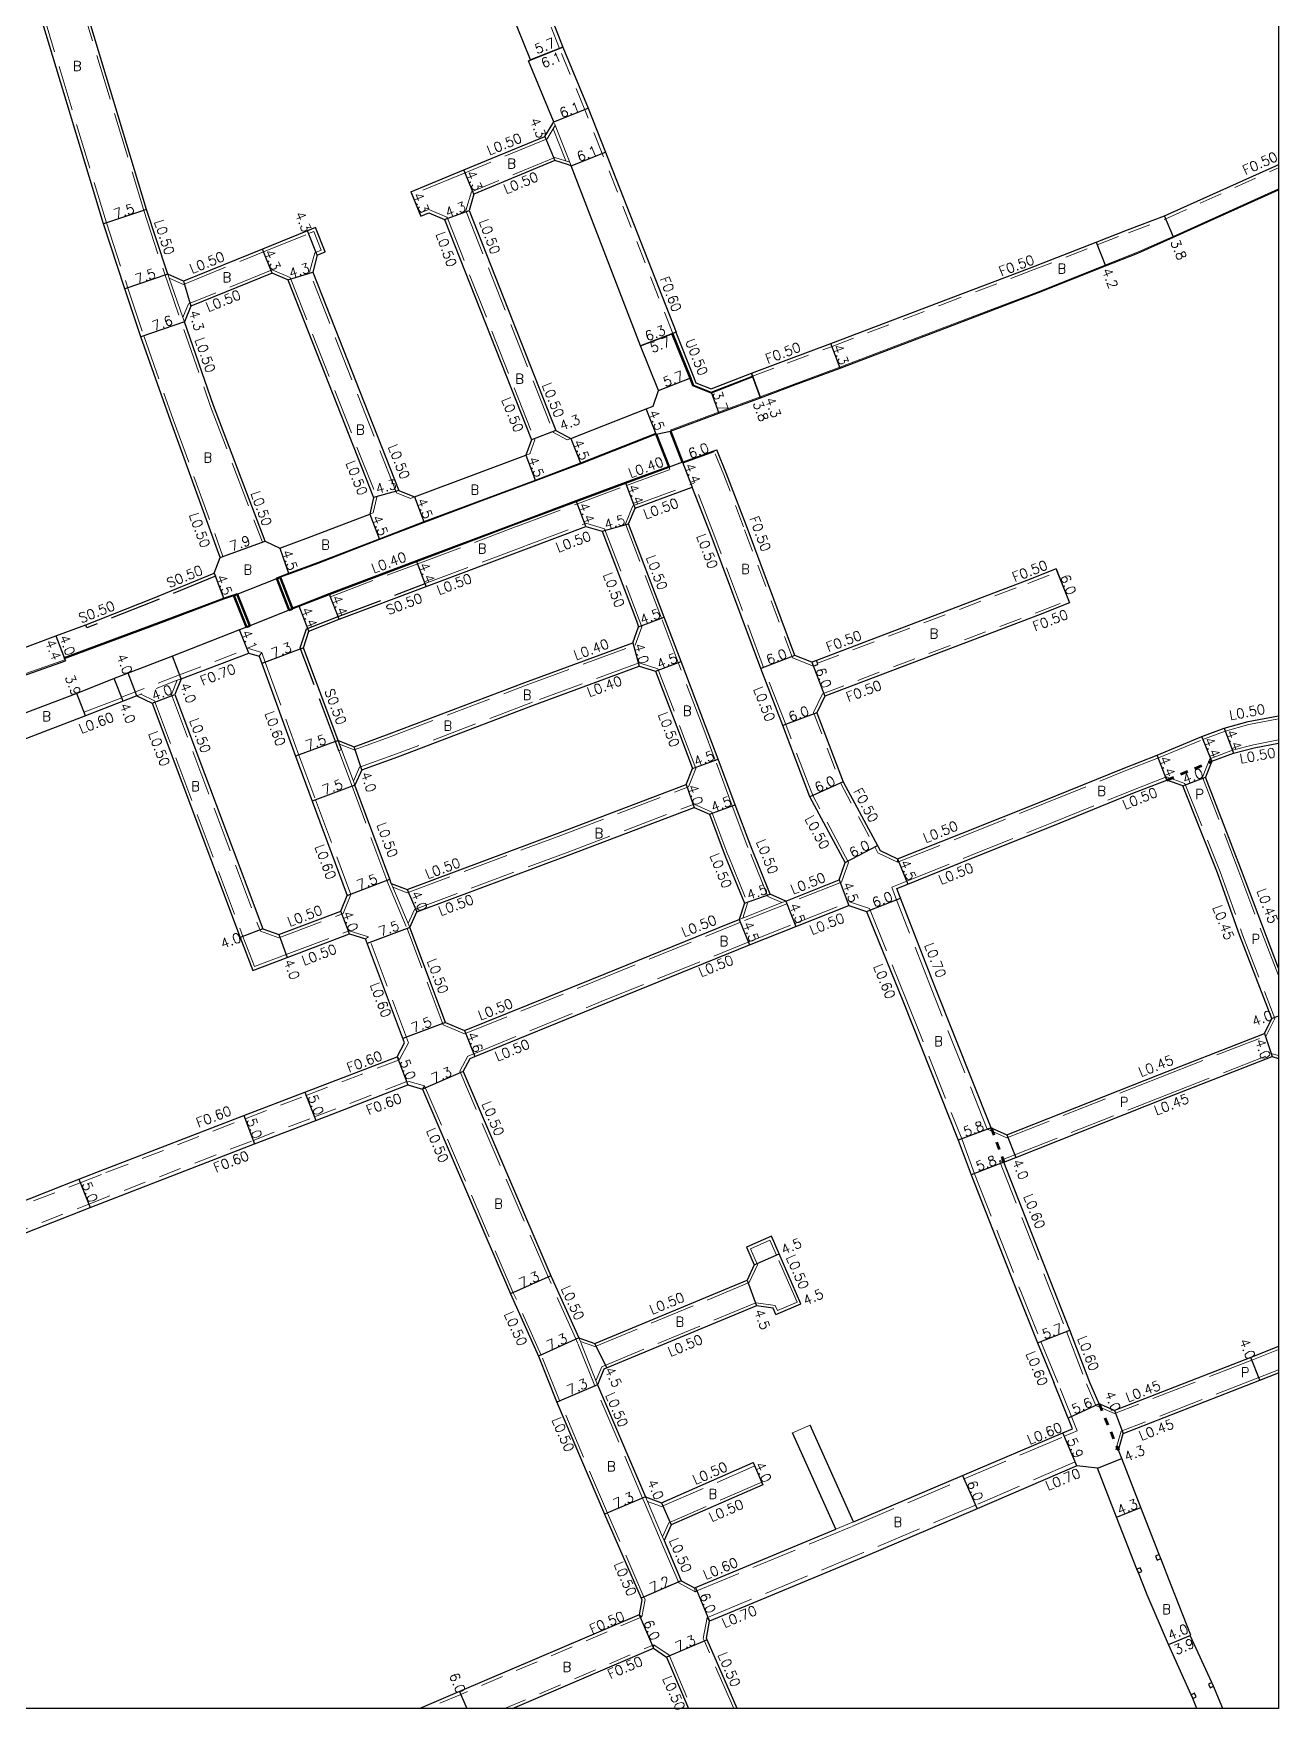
# Model space of a CAD drawing. Header units: metres. Extents: x -1600 to -800, y -111003 to -110400.
# Drawn here: x -1005.1 to -800, y -111000.1 to -110724.2 of the extents above; entities that cross this region are included whole.
import ezdxf

# ---------------------------------------------------------------- set-up
doc = ezdxf.new("R2010")
doc.units = ezdxf.units.M
doc.header["$LTSCALE"] = 2.5
for name, pattern in [('22320', [2.5, 1.5, -1]), ('2233000', [4, 3, -1]), ('6301000', [1, 0.5, -0.5])]:
    doc.linetypes.add(name, pattern=pattern)
for name, color, linetype, lineweight in [('2101000', 177, 'Continuous', 30), ('2101001', 1, 'Continuous', 30), ('2102000', 191, 'Continuous', 30), ('2102001', 191, 'Continuous', 9), ('2203000', 5, 'Continuous', 50), ('2232000', 4, '22320', 9), ('2233000', 62, '2233000', 9), ('6132000', 1, '61320', 9), ('6165200', 3, 'Continuous', 30), ('9201100', 215, 'Continuous', 30), ('9202200', 155, '6301000', 60), ('9203500', 155, 'Continuous', 30)]:
    doc.layers.add(name, color=color, linetype=linetype, lineweight=lineweight)
for name, color, linetype in [('2231000', 162, 'Continuous'), ('2233300', 63, '2233000'), ('2235000', 7, 'Continuous'), ('9201500', 222, 'Continuous'), ('9202100', 82, 'Continuous'), ('9301100', 77, 'Continuous'), ('999', 7, 'Continuous')]:
    doc.layers.add(name, color=color, linetype=linetype)
doc.styles.add('Dm_Anotation', font='txt.shx', dxfattribs={"bigfont": 'pscdm.shx'})
doc.linetypes.add('61320', pattern='A,0,[3,dmdr.shx,S=0.25,R=0,X=0,Y=0],1.5,[3,dmdr.shx,S=0.25,R=0,X=0,Y=0]', length=1.5)

msp = doc.modelspace()

# ---------------------------------------------------------------- linework, layer by layer
at = {"layer": '2101000'}
for points in [[(-974.33, -110810.42), (-982.52, -110787.88), (-987.38, -110774.12), (-990.01, -110766.22), (-993.55, -110755.48), (-1004.24, -110720.14), (-1008.87, -110705.14), (-1014.07, -110688.26), (-1023.28, -110657.83), (-1026.76, -110646.31)], [(-950.2, -110646.31), (-947.89, -110652.24), (-937.38, -110677.72), (-934.12, -110685.83), (-927.35, -110702.15), (-917.88, -110726.38), (-913.69, -110736.46), (-910.83, -110743.69), (-899.2, -110773.31), (-899.29, -110773.35), (-899.76, -110773.53), (-896.82, -110780.85), (-896.34, -110782.05)], [(-919.36, -110738.71), (-919.67, -110737.93), (-923.55, -110728.63), (-923.18, -110728.49), (-932.93, -110704.37), (-939.4, -110687.98), (-939.68, -110688.1), (-942.25, -110681.13)], [(-982.92, -110763.77), (-983.08, -110763.3), (-986.43, -110753.13), (-997.04, -110718.04), (-999.38, -110710.46)], [(-942.91, -110750.24), (-934.18, -110746.62), (-920.82, -110741.1), (-919.69, -110739.25), (-919.36, -110738.71)], [(-916.5, -110745.92), (-917.12, -110745.72), (-919.17, -110745.07), (-932.52, -110750.59), (-933.33, -110753.28), (-919.02, -110789.52), (-916.54, -110790.82)], [(-903.01, -110785.49), (-902.12, -110782.94), (-905.07, -110775.58), (-916.5, -110745.92)], [(-896.34, -110782.05), (-893.46, -110783.2), (-886.65, -110780.56), (-886.82, -110780.1), (-881.11, -110777.94), (-873.71, -110775.21), (-855.94, -110768.45), (-841.02, -110762.79), (-830.05, -110758.5), (-824.89, -110756.48), (-818.77, -110754.19), (-800.46, -110745.93), (-800, -110745.72)], [(-900.14, -110789.62), (-892.17, -110786.67), (-885.32, -110784.12), (-879.69, -110782.01), (-872.22, -110779.24), (-854.48, -110772.49), (-839.52, -110766.82), (-828.52, -110762.41), (-823.19, -110760.32), (-817.3, -110757.7), (-800, -110749.89)], [(-941.29, -110754.22), (-939.95, -110753.66), (-937.37, -110754.75), (-923.03, -110791.07), (-923.95, -110793.61)], [(-958.63, -110756.11), (-959.94, -110756.64), (-967.37, -110759.64), (-980.37, -110764.92)], [(-958.33, -110760.63), (-957.01, -110760.09)], [(-958.33, -110760.63), (-959.08, -110763.43), (-944.9, -110799.42)], [(-980.37, -110764.92), (-982.92, -110763.77)], [(-965.76, -110763.63), (-979.15, -110769.04), (-980.2, -110771.64)], [(-963.18, -110764.72), (-965.76, -110763.63)], [(-963.18, -110764.72), (-949.05, -110800.55), (-949.69, -110803.28)], [(-966.9, -110807.72), (-975.44, -110785.39), (-980.2, -110771.64)], [(-916.54, -110790.82), (-904.13, -110785.93), (-903.01, -110785.49)], [(-902.48, -110790.11), (-914.89, -110795.01), (-922.38, -110797.82), (-930.5, -110800.85), (-940.72, -110804.66), (-948.07, -110807.48), (-958.23, -110811.4), (-963.02, -110813.16), (-964.45, -110813.69), (-965.01, -110813.89), (-962.95, -110819.1), (-962.4, -110818.88), (-961.3, -110818.46), (-956.31, -110816.51), (-941.92, -110811.09), (-925.49, -110804.91), (-915.61, -110801.21), (-907.52, -110798.19), (-900.37, -110795.57)], [(-898.15, -110794.75), (-892.98, -110792.87), (-892.51, -110792.7)], [(-836.61, -110812.33), (-841.45, -110814.24), (-876.11, -110827.38), (-876.89, -110827.67), (-879.68, -110826.57), (-887.64, -110805.21), (-890.9, -110796.66), (-892.51, -110792.7)], [(-942.29, -110800.44), (-932.49, -110796.79), (-923.95, -110793.61)], [(-881.17, -110867.01), (-883.73, -110865.89), (-886.93, -110857.99), (-889.5, -110851.14), (-892.31, -110843.62), (-894.36, -110838.16), (-898.4, -110827.56), (-901.19, -110820.24), (-907.04, -110804.9), (-905.98, -110802.31), (-896.57, -110798.86)], [(-871.35, -110860.68), (-877.17, -110849.85), (-881.64, -110838.12), (-885.27, -110828.73), (-893.29, -110807.23), (-896.57, -110798.86)], [(-944.9, -110799.42), (-942.29, -110800.44)], [(-964.47, -110808.9), (-959.76, -110807.17), (-949.69, -110803.28)], [(-959.7, -110822.56), (-954.71, -110820.61), (-940.37, -110815.21), (-923.88, -110809), (-914.07, -110805.34), (-911.38, -110806.11), (-905.77, -110820.86), (-905.39, -110821.84)], [(-966.9, -110807.72), (-964.47, -110808.9)], [(-975.3, -110813.04), (-974.33, -110810.42)], [(-1048.96, -110840.77), (-1043.44, -110838.98), (-1043.37, -110839.17), (-1040.28, -110838.06), (-1034.88, -110835.98), (-1018.2, -110829.66), (-1001.37, -110823.33), (-996.44, -110821.55), (-985.46, -110817.19), (-975.3, -110813.04)], [(-1016.79, -110833.41), (-999.81, -110827.45), (-999.96, -110827.08), (-983.97, -110821.13), (-973.73, -110817.26), (-972.07, -110816.7), (-971.51, -110816.49), (-969.45, -110821.7), (-970.01, -110821.92), (-971.11, -110822.35), (-982.18, -110826.68), (-989.49, -110829.48), (-991.76, -110830.36), (-997.93, -110832.85), (-1008.38, -110836.77)], [(-834.41, -110817.92), (-839.28, -110819.84), (-874.75, -110833.28), (-876.03, -110835.99)], [(-954.87, -110840.57), (-960.62, -110825.31), (-959.7, -110822.56)], [(-954.87, -110840.57), (-952.26, -110841.59), (-946.47, -110839.5), (-924.12, -110831), (-906.35, -110824.47), (-905.39, -110821.84)], [(-980.74, -110830.41), (-969.62, -110826.17), (-967.89, -110826.68)], [(-967.89, -110826.68), (-967.45, -110827.88), (-961.9, -110843.18), (-959.17, -110850.55), (-953.39, -110866.09)], [(-950.99, -110845.38), (-945.08, -110843.25), (-922.72, -110834.75), (-905.28, -110828.33), (-902.6, -110829.16)], [(-902.6, -110829.16), (-898.57, -110839.74), (-896.53, -110845.2)], [(-980.74, -110830.41), (-981.78, -110833.01), (-967.31, -110871.57), (-964.68, -110872.54), (-954.45, -110868.68), (-953.39, -110866.09)], [(-988.05, -110833.22), (-990.32, -110834.09), (-996.53, -110836.49), (-1006.91, -110840.5), (-1019.58, -110845.36), (-1024.24, -110847.15), (-1030.87, -110849.51), (-1039.71, -110853.37), (-1039.58, -110853.64), (-1044.13, -110855.73), (-1044.94, -110856.1)], [(-988.05, -110833.22), (-985.52, -110834.42), (-971.04, -110873.01), (-968.95, -110878.43), (-963.27, -110876.28), (-953.04, -110872.42), (-950.37, -110873.26)], [(-876.03, -110835.99), (-871.71, -110847.36), (-866.07, -110857.84), (-865.62, -110858.67), (-862.73, -110860.04)], [(-862.73, -110860.04), (-852.1, -110855.85), (-838.87, -110850.55), (-825.6, -110845.18), (-819.98, -110842.99), (-812.65, -110839.92), (-808.93, -110838.54), (-804.99, -110837.46), (-800, -110836.53)], [(-810.97, -110843.99), (-807.4, -110842.66), (-804.01, -110841.76), (-800, -110841)], [(-950.99, -110845.38), (-952.13, -110847.94)], [(-943.51, -110865.11), (-918.37, -110855.72), (-897.56, -110847.8), (-896.53, -110845.2)], [(-810.97, -110843.99), (-812.01, -110846.59)], [(-946.13, -110864.11), (-946.4, -110863.39), (-952.13, -110847.94)], [(-862.87, -110864.95), (-861.04, -110864.21), (-850.53, -110859.96), (-837.18, -110854.61), (-823.98, -110849.27), (-818.38, -110847.09)], [(-815.74, -110848.03), (-818.38, -110847.09)], [(-801.08, -110886.33), (-806.34, -110872.73), (-810.05, -110862.35), (-815.74, -110848.03)], [(-800, -110878.04), (-801.39, -110874.45), (-806.12, -110861.99), (-812.01, -110846.59)], [(-943.07, -110871.35), (-941.95, -110868.79), (-916.97, -110859.47), (-896.27, -110851.59)], [(-896.27, -110851.59), (-893.71, -110852.72), (-891.12, -110859.62), (-887.98, -110867.37), (-888.81, -110870.04)], [(-872.36, -110863.51), (-871.35, -110860.68)], [(-946.13, -110864.11), (-943.51, -110865.11)], [(-881.17, -110867.01), (-872.36, -110863.51)], [(-847.3, -110904.38), (-856.47, -110881.35), (-862.25, -110866.54), (-862.87, -110864.95)], [(-934.27, -110895.07), (-933.16, -110892.95), (-932.36, -110892.62), (-911.36, -110884.04), (-887.15, -110874.23), (-879.51, -110871.19), (-870.77, -110867.72)], [(-870.77, -110867.72), (-867.84, -110868.72), (-861.87, -110883.46), (-852.74, -110906.4), (-850.63, -110912.12), (-843, -110931.54), (-839.68, -110939.75), (-837.02, -110946.31)], [(-937.2, -110887.01), (-934.08, -110888.35), (-913.12, -110879.9), (-890.12, -110870.57), (-888.81, -110870.04)], [(-945.18, -110892.64), (-943.96, -110890.34), (-950.37, -110873.26)], [(-937.2, -110887.01), (-943.07, -110871.35)], [(-802.33, -110888.84), (-801.08, -110886.33)], [(-847.3, -110904.38), (-844.74, -110905.51), (-819.62, -110895.58), (-802.33, -110888.84)], [(-1027.75, -110924.45), (-1011.1, -110918.12), (-997.58, -110912.83), (-993.36, -110911.18), (-993.21, -110911.12), (-970.43, -110902.3), (-960.35, -110898.47), (-945.18, -110892.64)], [(-845.23, -110910), (-843.27, -110909.23), (-818.22, -110899.33), (-801.03, -110892.62), (-800, -110892.92)], [(-934.27, -110895.07), (-919.85, -110928.72), (-915.26, -110938.92), (-912.62, -110939.85), (-887.54, -110929.45)], [(-1026.51, -110929.33), (-1025.97, -110929.12), (-1009.32, -110922.8), (-995.76, -110917.49), (-968.69, -110906.99), (-958.56, -110903.14), (-943.39, -110897.3), (-940.98, -110897.97)], [(-940.98, -110897.97), (-926.51, -110931.71), (-921.89, -110941.96), (-918.92, -110949.44), (-910.99, -110967.99), (-904.97, -110981.82), (-904.85, -110982.09), (-905.29, -110984.55), (-934.89, -110997.19), (-941.46, -111000)], [(-831.07, -110946.31), (-834.36, -110937.7), (-837.6, -110929.42), (-845.23, -110910)], [(-878.65, -110933.32), (-882.24, -110925.1), (-883.51, -110922.2)], [(-887.63, -110924), (-886.36, -110926.91), (-887.54, -110929.45)], [(-883.23, -110934.07), (-886, -110933.68), (-911.1, -110944.08)], [(-882.77, -110935.12), (-883.23, -110934.07)], [(-804.56, -110942.17), (-826.99, -110950.93), (-829.56, -110949.82)], [(-800, -110940.38), (-804.56, -110942.17)], [(-911.1, -110944.08), (-912.16, -110946.68)], [(-803.1, -110945.89), (-800, -110944.68)], [(-912.16, -110946.68), (-904.28, -110965.12), (-901.65, -110966.1), (-886.52, -110959.49)], [(-833.93, -110953.93), (-837.02, -110946.31)], [(-829.56, -110949.82), (-831.07, -110946.31)], [(-826.37, -110957.45), (-825.57, -110954.67), (-803.1, -110945.89)], [(-869.98, -110969.23), (-852.03, -110961.61), (-835.5, -110954.59), (-833.93, -110953.93)], [(-809.19, -111000), (-810.71, -110996.32), (-810.98, -110995.72), (-814.53, -110987.96), (-814.44, -110987.92), (-817.66, -110979.67), (-819.37, -110975.3), (-819.63, -110974.63), (-822.66, -110966.88), (-825.83, -110958.8), (-826.37, -110957.45)], [(-833.2, -110960.03), (-849.64, -110967.11), (-868.09, -110974.94), (-893.72, -110985.61)], [(-829.82, -110960.41), (-833.2, -110960.03)], [(-818.13, -110989.46), (-821.65, -110981.27), (-823.06, -110977.66), (-823.32, -110977.01), (-826.67, -110968.45), (-829.82, -110960.41)], [(-884.91, -110963.15), (-900.05, -110969.76), (-901.2, -110972.32), (-898.37, -110978.95), (-896.17, -110980.13)], [(-896.17, -110980.13), (-896.02, -110980.07), (-872.92, -110970.46)], [(-889.18, -111000), (-894.09, -110988.67), (-894.22, -110988.37), (-893.72, -110985.61)], [(-813.44, -111000), (-814.12, -110998.33), (-814.38, -110997.74), (-818.13, -110989.46)], [(-926.19, -111000), (-902.94, -110990.07)], [(-902.94, -110990.07), (-900.8, -110991.55), (-897.16, -111000)]]:
    msp.add_lwpolyline(points, dxfattribs=at)
at = {"layer": '2101001'}
for points in [[(-942.91, -110750.24), (-942.72, -110750.7), (-941.48, -110753.75), (-941.29, -110754.22)], [(-957.01, -110760.09), (-958.63, -110756.11)], [(-836.61, -110812.33), (-836.43, -110812.8), (-834.59, -110817.45), (-834.41, -110817.92)], [(-883.51, -110922.2), (-887.63, -110924)], [(-882.77, -110935.12), (-878.65, -110933.32)], [(-884.91, -110963.15), (-885.11, -110962.69), (-886.28, -110960.04), (-886.52, -110959.49)]]:
    msp.add_lwpolyline(points, dxfattribs=at)
at = {"layer": '2102000'}
for points in [[(-900.37, -110795.57), (-902.48, -110790.11)], [(-900.14, -110789.62), (-898.15, -110794.75)], [(-869.98, -110969.23), (-877.13, -110953.3)], [(-872.92, -110970.46), (-880.03, -110954.6)]]:
    msp.add_lwpolyline(points, dxfattribs=at)
at = {"layer": '2102001'}
msp.add_lwpolyline([(-880.03, -110954.6), (-877.13, -110953.3)], dxfattribs=at)
at = {"layer": '2203000'}
for points in [[(-902.48, -110790.11), (-900.37, -110795.57)], [(-898.15, -110794.75), (-900.14, -110789.62)]]:
    msp.add_lwpolyline(points, dxfattribs=at)
for points in [[(-962.95, -110819.1), (-965.01, -110813.89), (-964.45, -110813.69), (-962.4, -110818.88)], [(-970.01, -110821.92), (-972.07, -110816.7), (-971.51, -110816.49), (-969.45, -110821.7)]]:
    msp.add_lwpolyline(points, close=True, dxfattribs=at)
at = {"layer": '2231000'}
for points in [[(-899.29, -110773.35), (-896.35, -110780.66), (-895.95, -110781.66)], [(-895.95, -110781.66), (-893.46, -110782.67), (-886.82, -110780.1)]]:
    msp.add_lwpolyline(points, dxfattribs=at)
at = {"layer": '2232000'}
for points in [[(-899.76, -110773.53), (-911.39, -110743.91), (-914.25, -110736.69), (-918.44, -110726.6), (-927.91, -110702.38), (-934.67, -110686.08), (-937.93, -110677.95), (-948.45, -110652.47), (-950.84, -110646.31)], [(-886.65, -110780.56), (-880.94, -110778.41), (-873.53, -110775.67), (-855.76, -110768.92), (-840.84, -110763.25), (-829.87, -110758.97), (-824.71, -110756.95), (-818.58, -110754.66), (-800.25, -110746.39), (-800, -110746.27)], [(-876.71, -110828.14), (-876.89, -110828.21), (-880.07, -110826.95), (-888.11, -110805.38), (-891.37, -110796.84), (-892.98, -110792.87)], [(-875.93, -110827.84), (-841.27, -110814.71), (-836.43, -110812.8), (-836.61, -110812.33)], [(-876.57, -110835.97), (-875.12, -110832.88), (-839.47, -110819.37), (-834.59, -110817.45), (-834.41, -110817.92)], [(-981.03, -110829.77), (-969.64, -110825.43), (-967.47, -110826.07)], [(-967.89, -110826.68), (-967.47, -110826.07)], [(-981.03, -110829.77), (-988.28, -110832.55)], [(-980.74, -110830.41), (-981.38, -110830.65), (-987.41, -110832.97), (-988.05, -110833.22)], [(-988.28, -110832.55), (-990.57, -110833.44), (-990.54, -110833.53), (-990.32, -110834.09)], [(-876.57, -110835.97), (-872.16, -110847.57), (-866.51, -110858.08), (-865.98, -110859.05), (-862.75, -110860.59)], [(-862.73, -110860.04), (-862.75, -110860.59)], [(-1027.6, -110925.04), (-1010.88, -110918.68), (-997.36, -110913.39), (-993.14, -110911.74), (-992.99, -110911.68), (-970.22, -110902.86), (-960.14, -110899.03), (-944.76, -110893.12), (-945.18, -110892.64)], [(-1026.65, -110928.74), (-1026.18, -110928.56), (-1009.54, -110922.24), (-995.98, -110916.93), (-968.91, -110906.43), (-958.77, -110902.57), (-943.42, -110896.67), (-940.66, -110897.43)], [(-940.66, -110897.43), (-940.98, -110897.97)], [(-904.85, -110984.91), (-934.69, -110997.65), (-940.19, -111000)], [(-905.29, -110984.55), (-904.85, -110984.91)], [(-927.46, -111000), (-902.88, -110989.5)], [(-902.88, -110989.5), (-902.94, -110990.07)]]:
    msp.add_lwpolyline(points, dxfattribs=at)
at = {"layer": '2233000'}
for points in [[(-1026.24, -110646.31), (-1022.81, -110657.66), (-1013.59, -110688.11), (-1008.39, -110704.99), (-1003.76, -110719.99), (-993.07, -110755.33), (-989.53, -110766.06), (-986.91, -110773.96), (-982.05, -110787.71), (-973.86, -110810.25), (-974.33, -110810.42)], [(-1019.46, -110646.31), (-1016.58, -110655.81), (-1009.28, -110679.9), (-1007.34, -110686.33), (-997.52, -110718.19), (-986.9, -110753.28), (-983.56, -110763.46), (-975.91, -110785.56), (-967.37, -110807.89), (-966.9, -110807.72)], [(-919.13, -110739.29), (-920.48, -110741.5), (-933.98, -110747.09), (-942.72, -110750.7), (-942.91, -110750.24)], [(-917.36, -110745.12), (-919.46, -110739.83)], [(-916.5, -110745.92), (-919.36, -110738.71)], [(-916.74, -110745.32), (-919.2, -110744.54), (-932.93, -110750.22), (-933.85, -110753.29), (-933.8, -110753.45), (-919.49, -110789.7), (-919.42, -110789.88), (-917.17, -110791.06), (-916.54, -110790.82)], [(-941.29, -110754.22), (-941.48, -110753.75), (-939.95, -110753.12), (-936.97, -110754.37), (-936.9, -110754.57), (-922.57, -110790.89), (-922.5, -110791.06), (-923.34, -110793.38), (-923.95, -110793.61)], [(-982.7, -110764.42), (-980.37, -110765.46), (-967.18, -110760.11), (-959.76, -110757.1), (-958.9, -110756.76)], [(-942.99, -110800.71), (-945.29, -110799.81), (-959.6, -110763.46), (-958.75, -110760.26), (-957.66, -110759.82), (-958.9, -110756.76)], [(-957.01, -110760.09), (-958.63, -110756.11)], [(-965.75, -110763.09), (-979.54, -110768.66), (-980.45, -110770.92)], [(-962.79, -110764.34), (-965.75, -110763.09)], [(-980.2, -110771.64), (-980.45, -110770.92), (-982.7, -110764.42), (-982.92, -110763.77)], [(-962.79, -110764.34), (-948.53, -110800.51), (-949.13, -110803.06)], [(-956.31, -110816.51), (-956.17, -110816.89), (-941.78, -110811.47), (-925.35, -110805.28), (-915.47, -110801.59), (-907.38, -110798.56), (-900.23, -110795.94), (-900.37, -110795.57)], [(-881.82, -110867.27), (-884.12, -110866.26), (-887.39, -110858.17), (-889.96, -110851.32), (-892.78, -110843.8), (-894.83, -110838.34), (-898.87, -110827.73), (-901.65, -110820.42), (-907.58, -110804.89), (-906.36, -110801.92), (-896.28, -110798.22)], [(-870.8, -110860.64), (-876.71, -110849.64), (-881.17, -110837.94), (-884.81, -110828.56), (-892.83, -110807.05), (-896.28, -110798.22)], [(-942.99, -110800.71), (-942.29, -110800.44)], [(-949.69, -110803.28), (-949.13, -110803.06)], [(-940.54, -110814.74), (-924.05, -110808.53), (-914.09, -110804.81), (-911, -110805.7), (-905.3, -110820.68), (-904.86, -110821.84)], [(-940.54, -110814.74), (-940.37, -110815.21)], [(-954.64, -110841.2), (-952.27, -110842.12), (-946.3, -110839.96), (-923.94, -110831.47), (-905.95, -110824.86), (-904.86, -110821.84)], [(-967.47, -110826.07), (-966.89, -110827.68), (-961.34, -110842.97), (-958.6, -110850.34), (-952.8, -110865.96)], [(-902.22, -110828.75), (-905.29, -110827.8), (-922.9, -110834.28), (-945.25, -110842.78), (-951.36, -110844.98), (-952.38, -110847.27)], [(-902.22, -110828.75), (-898.1, -110839.56), (-895.99, -110845.21)], [(-981.38, -110830.65), (-982.31, -110833.01), (-967.7, -110871.96), (-964.68, -110873.07), (-954.07, -110869.07), (-952.8, -110865.96)], [(-990.54, -110833.53), (-996.75, -110835.93), (-996.53, -110836.49)], [(-987.41, -110832.97), (-985.13, -110834.05), (-970.57, -110872.84), (-968.66, -110877.78), (-963.45, -110875.82), (-953.06, -110871.9)], [(-862.75, -110860.59), (-851.92, -110856.32), (-838.68, -110851.01), (-825.41, -110845.65), (-819.79, -110843.45), (-812.46, -110840.39), (-808.78, -110839.01), (-804.88, -110837.95), (-800, -110837.03)], [(-800, -110840.49), (-804.12, -110841.27), (-807.55, -110842.18), (-811.29, -110843.58)], [(-952.6, -110848.11), (-954.78, -110842.25), (-954.31, -110842.07), (-952.38, -110847.27), (-952.13, -110847.94)], [(-945.86, -110864.75), (-943.52, -110865.64), (-918.2, -110856.19), (-897.18, -110848.19), (-895.99, -110845.21)], [(-811.29, -110843.58), (-812.49, -110846.59), (-806.54, -110862.15), (-801.81, -110874.61), (-800, -110879.29)], [(-811.29, -110843.58), (-810.97, -110843.99)], [(-946.59, -110864.31), (-946.87, -110863.56), (-952.6, -110848.11)], [(-863.7, -110864.75), (-861.22, -110863.75), (-850.72, -110859.5), (-837.36, -110854.15), (-824.16, -110848.81), (-818.46, -110846.58), (-815.4, -110847.68), (-809.63, -110862.19), (-805.92, -110872.57), (-800.59, -110886.36)], [(-818.46, -110846.58), (-818.38, -110847.09)], [(-943.34, -110870.72), (-942.32, -110868.4), (-917.15, -110859), (-896.26, -110851.05)], [(-896.26, -110851.05), (-893.31, -110852.35), (-890.66, -110859.44), (-887.45, -110867.35), (-888.21, -110869.81)], [(-871.96, -110863.89), (-870.8, -110860.64)], [(-946.59, -110864.31), (-943.54, -110871.53)], [(-946.13, -110864.11), (-945.86, -110864.75), (-943.34, -110870.72), (-943.07, -110871.35)], [(-871.96, -110863.89), (-880.98, -110867.47), (-888.63, -110870.51)], [(-847.98, -110904.57), (-857.12, -110881.61), (-862.9, -110866.8), (-863.7, -110864.75)], [(-953.39, -110866.09), (-952.8, -110865.96)], [(-934.83, -110895.05), (-933.52, -110892.55), (-932.55, -110892.15), (-911.55, -110883.58), (-887.34, -110873.76), (-879.69, -110870.72), (-870.64, -110867.13)], [(-881.17, -110867.01), (-881.82, -110867.27), (-888.21, -110869.81), (-888.81, -110870.04)], [(-870.64, -110867.13), (-867.38, -110868.24), (-861.31, -110883.24), (-852.18, -110906.18), (-850.07, -110911.91), (-842.44, -110931.32), (-839.12, -110939.52), (-836.37, -110946.31)], [(-937.59, -110887.38), (-934.08, -110888.89), (-912.94, -110880.36), (-889.94, -110871.03), (-888.63, -110870.51)], [(-953.06, -110871.9), (-949.87, -110872.89)], [(-944.76, -110893.12), (-943.3, -110890.38), (-949.87, -110872.89), (-950.37, -110873.26)], [(-937.59, -110887.38), (-943.54, -110871.53)], [(-802.01, -110889.19), (-800.59, -110886.36)], [(-847.98, -110904.57), (-844.75, -110905.99), (-819.45, -110896), (-802.01, -110889.19)], [(-845.96, -110909.8), (-843.44, -110908.81), (-818.38, -110898.91), (-801.05, -110892.15), (-800, -110892.46)], [(-896.08, -110980.75), (-898.76, -110979.31), (-901.66, -110972.51), (-901.93, -110971.89), (-904.41, -110966.08), (-904.74, -110965.32), (-912.62, -110946.87), (-915.45, -110939.74), (-915.72, -110939.12), (-920.31, -110928.92), (-934.83, -110895.05)], [(-904.85, -110984.91), (-904.34, -110982.03), (-904.51, -110981.62), (-910.53, -110967.79), (-918.45, -110949.25), (-921.43, -110941.77), (-926.05, -110931.51), (-940.66, -110897.43)], [(-847.3, -110904.38), (-847.98, -110904.57)], [(-845.96, -110909.8), (-838.16, -110929.64), (-834.92, -110937.91), (-831.63, -110946.54), (-830.11, -110950.08), (-829.56, -110949.82)], [(-845.23, -110910), (-845.96, -110909.8)], [(-879.3, -110933.06), (-882.7, -110925.3), (-883.77, -110922.86), (-886.98, -110924.26), (-885.82, -110926.91), (-887.16, -110929.84), (-912.6, -110940.39), (-914.99, -110939.55)], [(-887.63, -110924), (-883.51, -110922.2)], [(-912.42, -110946.01), (-911.48, -110943.7), (-886.06, -110933.16), (-882.88, -110933.62), (-882.51, -110934.46), (-879.3, -110933.06)], [(-882.77, -110935.12), (-878.65, -110933.32)], [(-912.16, -110946.68), (-914.99, -110939.55), (-915.26, -110938.92)], [(-800, -110940.86), (-804.39, -110942.59), (-827, -110951.41), (-830.11, -110950.08)], [(-800, -110944.19), (-803.26, -110945.47), (-825.94, -110954.33), (-826.8, -110957.33), (-826.37, -110957.45)], [(-833.16, -110954.25), (-836.37, -110946.31)], [(-896.17, -110980.13), (-896.08, -110980.75), (-895.79, -110980.62), (-870.27, -110970), (-851.79, -110962.16), (-835.26, -110955.15), (-833.16, -110954.25)], [(-903.95, -110965.88), (-901.64, -110966.74), (-886.28, -110960.04)], [(-833.47, -110959.38), (-849.91, -110966.47), (-868.36, -110974.3), (-894.12, -110985.02), (-893.72, -110985.61)], [(-886.52, -110959.49), (-886.28, -110960.04)], [(-833.47, -110959.38), (-833.2, -110960.03)], [(-885.11, -110962.69), (-900.43, -110969.38), (-901.47, -110971.69)], [(-885.11, -110962.69), (-884.91, -110963.15)], [(-901.2, -110972.32), (-901.47, -110971.69), (-903.95, -110965.88), (-904.28, -110965.12)], [(-872.92, -110970.46), (-869.98, -110969.23)], [(-889.72, -111000), (-894.55, -110988.87), (-894.74, -110988.43), (-894.12, -110985.02)], [(-902.88, -110989.5), (-900.39, -110991.22), (-896.62, -111000)]]:
    msp.add_lwpolyline(points, dxfattribs=at)
at = {"layer": '2233300'}
for points in [[(-975.3, -110813.04), (-975.11, -110813.51), (-985.28, -110817.66), (-996.26, -110822.02), (-996.44, -110821.55)], [(-960.1, -110822.18), (-954.89, -110820.15), (-940.54, -110814.74)], [(-955.34, -110840.75), (-961.15, -110825.32), (-960.1, -110822.18)], [(-954.78, -110842.25), (-955.34, -110840.75)], [(-954.31, -110842.07), (-954.64, -110841.2), (-954.87, -110840.57)]]:
    msp.add_lwpolyline(points, dxfattribs=at)
at = {"layer": '2235000'}
for points in [[(-876.64, -110828.33), (-875.86, -110828.04), (-875.93, -110827.84), (-876.11, -110827.38), (-876.89, -110827.67), (-876.71, -110828.14)], [(-819.99, -110975.54), (-819.37, -110975.3), (-819.63, -110974.63), (-820.25, -110974.88)], [(-823.06, -110977.66), (-822.52, -110977.44), (-822.78, -110976.8), (-823.32, -110977.01)], [(-814.12, -110998.33), (-813.54, -110998.08), (-813.81, -110997.48), (-814.38, -110997.74)], [(-811.27, -110996.58), (-810.71, -110996.32), (-810.98, -110995.72), (-811.55, -110995.98)]]:
    msp.add_lwpolyline(points, close=True, dxfattribs=at)
at = {"layer": '6132000'}
for points in [[(-900.19, -110789.48), (-892.22, -110786.53), (-885.37, -110783.98), (-879.75, -110781.87), (-872.27, -110779.1), (-854.53, -110772.35), (-839.58, -110766.68), (-828.58, -110762.27), (-823.25, -110760.18), (-817.36, -110757.56), (-800, -110749.73)], [(-964.5, -110813.55), (-963.07, -110813.02), (-958.29, -110811.26), (-948.12, -110807.34), (-940.78, -110804.52), (-930.55, -110800.71), (-922.43, -110797.68), (-914.95, -110794.87), (-902.54, -110789.97)], [(-892.95, -110793.02), (-898.1, -110794.89)], [(-1047.78, -110844.58), (-1042.2, -110842.79), (-1039.06, -110841.66), (-1033.53, -110839.54), (-1016.86, -110833.22), (-1000.07, -110827.33)]]:
    msp.add_lwpolyline(points, dxfattribs=at)
at = {"layer": '6165200'}
for points in [[(-886.6, -110780.7), (-893.46, -110783.36), (-896.45, -110782.16), (-896.95, -110780.9), (-899.9, -110773.58)], [(-962.42, -110818.73), (-961.35, -110818.32), (-956.36, -110816.37), (-941.97, -110810.95), (-925.54, -110804.77), (-915.66, -110801.07), (-907.57, -110798.05), (-900.45, -110795.44)], [(-1000.01, -110826.93), (-984.02, -110820.99), (-973.78, -110817.12), (-972.12, -110816.56)]]:
    msp.add_lwpolyline(points, dxfattribs=at)
at = {"layer": '9201100'}
for points in [[(-923.55, -110728.63), (-917.88, -110726.38)], [(-917.88, -110726.38), (-923.18, -110728.49)], [(-919.36, -110738.71), (-913.69, -110736.46)], [(-920.82, -110741.1), (-919.17, -110745.07)], [(-916.5, -110745.92), (-910.83, -110743.69)], [(-932.52, -110750.59), (-934.18, -110746.62)], [(-942.91, -110750.24), (-941.29, -110754.22)], [(-986.43, -110753.13), (-993.55, -110755.48)], [(-937.37, -110754.75), (-933.33, -110753.28)], [(-817.3, -110757.7), (-818.77, -110754.19)], [(-958.33, -110760.63), (-959.94, -110756.64)], [(-965.76, -110763.63), (-967.37, -110759.64)], [(-830.05, -110758.5), (-828.52, -110762.41)], [(-982.92, -110763.77), (-990.01, -110766.22)], [(-980.37, -110764.92), (-979.15, -110769.04)], [(-963.18, -110764.72), (-959.08, -110763.43)], [(-980.2, -110771.64), (-987.38, -110774.12)], [(-899.2, -110773.31), (-905.07, -110775.58)], [(-905.07, -110775.58), (-899.76, -110773.53)], [(-872.22, -110779.24), (-873.71, -110775.21)], [(-902.12, -110782.94), (-896.82, -110780.85)], [(-886.82, -110780.1), (-885.32, -110784.12)], [(-885.32, -110784.12), (-886.65, -110780.56)], [(-893.46, -110783.2), (-892.17, -110786.67)], [(-902.48, -110790.11), (-904.13, -110785.93)], [(-919.02, -110789.52), (-923.03, -110791.07)], [(-916.54, -110790.82), (-914.89, -110795.01)], [(-898.15, -110794.75), (-892.51, -110792.7)], [(-923.95, -110793.61), (-922.38, -110797.82)], [(-898.15, -110794.75), (-896.57, -110798.86)], [(-905.98, -110802.31), (-907.52, -110798.19)], [(-944.9, -110799.42), (-949.05, -110800.55)], [(-942.29, -110800.44), (-940.72, -110804.66)], [(-914.07, -110805.34), (-915.61, -110801.21)], [(-949.69, -110803.28), (-948.07, -110807.48)], [(-911.38, -110806.11), (-907.04, -110804.9)], [(-974.33, -110810.42), (-966.9, -110807.72)], [(-964.47, -110808.9), (-963.02, -110813.16)], [(-940.37, -110815.21), (-941.92, -110811.09)], [(-836.61, -110812.33), (-834.41, -110817.92)], [(-975.3, -110813.04), (-973.73, -110817.26)], [(-954.71, -110820.61), (-956.31, -110816.51)], [(-959.7, -110822.56), (-961.3, -110818.46)], [(-905.39, -110821.84), (-901.19, -110820.24)], [(-1001.37, -110823.33), (-999.96, -110827.08)], [(-1001.37, -110823.33), (-999.81, -110827.45)], [(-969.62, -110826.17), (-971.11, -110822.35)], [(-980.74, -110830.41), (-982.18, -110826.68)], [(-960.62, -110825.31), (-967.45, -110827.88)], [(-906.35, -110824.47), (-905.28, -110828.33)], [(-879.68, -110826.57), (-885.27, -110828.73)], [(-902.6, -110829.16), (-898.4, -110827.56)], [(-876.89, -110827.67), (-874.75, -110833.28)], [(-990.32, -110834.09), (-991.76, -110830.36)], [(-988.05, -110833.22), (-989.49, -110829.48)], [(-996.53, -110836.49), (-997.93, -110832.85)], [(-985.52, -110834.42), (-981.78, -110833.01)], [(-876.03, -110835.99), (-881.64, -110838.12)], [(-810.97, -110843.99), (-812.65, -110839.92)], [(-808.93, -110838.54), (-807.4, -110842.66)], [(-954.87, -110840.57), (-961.9, -110843.18)], [(-950.99, -110845.38), (-952.26, -110841.59)], [(-818.38, -110847.09), (-819.98, -110842.99)], [(-896.53, -110845.2), (-892.31, -110843.62)], [(-952.13, -110847.94), (-959.17, -110850.55)], [(-897.56, -110847.8), (-896.27, -110851.59)], [(-871.71, -110847.36), (-877.17, -110849.85)], [(-815.74, -110848.03), (-812.01, -110846.59)], [(-893.71, -110852.72), (-889.5, -110851.14)], [(-871.35, -110860.68), (-866.07, -110857.84)], [(-862.73, -110860.04), (-861.04, -110864.21)], [(-953.39, -110866.09), (-946.4, -110863.39)], [(-943.51, -110865.11), (-941.95, -110868.79)], [(-872.36, -110863.51), (-870.77, -110867.72)], [(-887.98, -110867.37), (-883.73, -110865.89)], [(-881.17, -110867.01), (-879.51, -110871.19)], [(-867.84, -110868.72), (-862.25, -110866.54)], [(-953.04, -110872.42), (-954.45, -110868.68)], [(-888.81, -110870.04), (-887.15, -110874.23)], [(-967.31, -110871.57), (-971.04, -110873.01)], [(-964.68, -110872.54), (-963.27, -110876.28)], [(-943.07, -110871.35), (-950.09, -110873.99)], [(-937.2, -110887.01), (-944.22, -110889.66)], [(-801.08, -110886.33), (-800, -110885.91)], [(-934.08, -110888.35), (-932.36, -110892.62)], [(-802.33, -110888.84), (-801.03, -110892.62)], [(-945.18, -110892.64), (-943.39, -110897.3)], [(-934.27, -110895.07), (-940.98, -110897.97)], [(-960.35, -110898.47), (-958.56, -110903.14)], [(-970.43, -110902.3), (-968.69, -110906.99)], [(-847.3, -110904.38), (-852.74, -110906.4)], [(-844.74, -110905.51), (-843.27, -110909.23)], [(-845.23, -110910), (-850.63, -110912.12)], [(-997.58, -110912.83), (-995.76, -110917.49)], [(-886.36, -110926.91), (-882.24, -110925.1)], [(-919.85, -110928.72), (-926.51, -110931.71)], [(-887.54, -110929.45), (-886, -110933.68)], [(-882.77, -110935.12), (-878.65, -110933.32)], [(-915.26, -110938.92), (-921.89, -110941.96)], [(-910.61, -110943.88), (-912.62, -110939.85)], [(-839.68, -110939.75), (-834.36, -110937.7)], [(-803.1, -110945.89), (-804.56, -110942.17)], [(-912.16, -110946.68), (-918.87, -110949.55)], [(-829.56, -110949.82), (-834.65, -110952.17)], [(-826.99, -110950.93), (-825.57, -110954.67)], [(-833.2, -110960.03), (-835.5, -110954.59)], [(-829.82, -110960.41), (-825.83, -110958.8)], [(-886.52, -110959.49), (-884.91, -110963.15)], [(-852.03, -110961.61), (-849.64, -110967.11)], [(-904.28, -110965.12), (-910.99, -110967.99)], [(-901.65, -110966.1), (-900.05, -110969.76)], [(-826.67, -110968.45), (-822.66, -110966.88)], [(-898.37, -110978.95), (-904.97, -110981.82)], [(-896.02, -110980.07), (-893.72, -110985.61)], [(-905.29, -110984.55), (-902.94, -110990.07)], [(-894.09, -110988.67), (-900.8, -110991.55)], [(-818.13, -110989.46), (-814.44, -110987.92)], [(-818.13, -110989.46), (-814.53, -110987.96)], [(-934.89, -110997.19), (-933.69, -111000)]]:
    msp.add_lwpolyline(points, dxfattribs=at)
at = {"layer": '9202200'}
for points in [[(-818.38, -110847.09), (-810.97, -110843.99)], [(-847.3, -110904.38), (-845.23, -110910)], [(-829.56, -110949.82), (-826.37, -110957.45)]]:
    msp.add_lwpolyline(points, dxfattribs=at)
at = {"layer": '9301100'}
for points in [[(-900.14, -110789.62), (-898.15, -110794.75), (-900.37, -110795.57), (-902.48, -110790.11)], [(-971.51, -110816.49), (-965.01, -110813.89), (-962.95, -110819.1), (-969.45, -110821.7)]]:
    msp.add_lwpolyline(points, close=True, dxfattribs=at)
at = {"layer": '999'}
msp.add_lwpolyline([(-1600, -110400), (-800, -110400), (-800, -111000), (-1600, -111000)], close=True, dxfattribs=at)

# ---------------------------------------------------------------- texts
at = {"layer": '9201500', "style": 'Dm_Anotation'}
for s, rotation, p in [('5.7', 21.718, (-922.13, -110727.56)), ('6.1', 21.718, (-921.08, -110729.88)), ('6.1', 21.615, (-918.05, -110738.08)), ('4.3', 292.4912, (-923.35, -110738.4)), ('6.1', 21.472, (-915.19, -110745.29)), ('4.3', 292.6227, (-933.87, -110747.09)), ('4.3', 292.2309, (-942.61, -110750.71)), ('4.3', 19.9963, (-936.88, -110754.46)), ('7.5', 18.1977, (-991.54, -110754.71)), ('4.3', 292.0138, (-962.02, -110753.85)), ('4.3', 292.0474, (-967.07, -110760.12)), ('3.8', 292.6512, (-817.85, -110758.47)), ('7.5', 19.081, (-988.01, -110765.43)), ('4.3', 17.4802, (-962.69, -110764.46)), ('4.2', 291.3434, (-829.1, -110763.15)), ('7.6', 19.0822, (-985.21, -110773.14)), ('4.3', 286.3994, (-979.46, -110769.97)), ('6.3', 21.1776, (-903.97, -110774.86)), ('5.7', 21.1776, (-903.15, -110776.76)), ('4.3', 290.2994, (-873.43, -110775.69)), ('5.7', 21.5016, (-900.99, -110782.39)), ('3.7', 290.4489, (-893.28, -110783.4)), ('3.8', 290.4836, (-886.62, -110785.02)), ('4.3', 290.4836, (-884.6, -110784.39)), ('4.3', 21.1182, (-918.05, -110789.57)), ('4.5', 291.5081, (-903.8, -110786.5)), ('4.5', 291.508, (-916.21, -110791.39)), ('6.0', 20.0097, (-896.87, -110794.18)), ('4.5', 290.455, (-923.63, -110794.18)), ('4.4', 291.0564, (-897.84, -110795.28)), ('4.3', 15.2757, (-948.44, -110799.96)), ('4.4', 290.4979, (-907.21, -110798.72)), ('4.5', 290.4186, (-941.97, -110801.02)), ('4.4', 290.4975, (-915.3, -110801.74)), ('4.5', 291.119, (-949.36, -110803.85)), ('4.5', 15.5644, (-910.78, -110805.84)), ('7.9', 19.9694, (-972.39, -110809.44)), ('4.5', 288.8245, (-964.17, -110809.49)), ('4.4', 290.6529, (-941.62, -110811.62)), ('4.5', 290.3948, (-974.98, -110813.62)), ('6.0', 291.4892, (-836, -110813.6)), ('4.4', 291.2939, (-956, -110817.04)), ('4.4', 291.291, (-960.99, -110818.98)), ('4.5', 20.8566, (-904.82, -110821.52)), ('4.0', 290.6463, (-1000.85, -110823.54)), ('4.1', 291.3455, (-970.85, -110822.73)), ('4.4', 290.6463, (-1003.16, -110824.3)), ('4.0', 291.0025, (-991.42, -110826.67)), ('7.3', 20.6526, (-965.57, -110827.06)), ('4.0', 285.464, (-906.14, -110824.83)), ('4.5', 20.8566, (-902.03, -110828.83)), ('6.0', 21.1568, (-884, -110828.14)), ('6.0', 290.8736, (-876.3, -110828.94)), ('3.9', 291.1095, (-999.93, -110830.15)), ('4.0', 20.5671, (-985.25, -110834.04)), ('4.0', 290.999, (-980.96, -110831.42)), ('4.0', 291.1096, (-990.92, -110834.75)), ('6.0', 20.7926, (-880.36, -110837.53)), ('7.5', 20.373, (-959.88, -110842.22)), ('4.4', 292.3955, (-812.33, -110840.44)), ('4.4', 290.392, (-808.65, -110839.13)), ('4.5', 20.5396, (-895.95, -110844.88)), ('4.4', 291.3333, (-819.67, -110843.51)), ('4.0', 21.0906, (-815.41, -110847.79)), ('7.5', 20.3705, (-957.14, -110849.58)), ('4.0', 288.5256, (-951.17, -110846.02)), ('4.0', 288.876, (-897.34, -110848.15)), ('6.0', 24.4936, (-875.94, -110849.18)), ('4.5', 20.5389, (-893.14, -110852.4)), ('6.0', 28.3044, (-870.16, -110859.93)), ('4.5', 292.0579, (-862.39, -110860.61)), ('7.5', 21.1057, (-951.43, -110865.22)), ('4.5', 19.2733, (-887.24, -110866.85)), ('4.5', 290.6839, (-871.82, -110864.23)), ('4.0', 293.0691, (-942.92, -110865.72)), ('4.5', 291.669, (-880.62, -110867.72)), ('6.0', 21.3107, (-866.57, -110868.12)), ('4.0', 290.6749, (-954.22, -110869.02)), ('7.5', 20.5628, (-947.85, -110872.88)), ('4.5', 291.6653, (-888.26, -110870.76)), ('4.0', 21.1099, (-973.89, -110874.88)), ('4.0', 290.6731, (-963.88, -110876.94)), ('7.5', 20.6949, (-942.5, -110888.74)), ('4.0', 21.1329, (-804, -110887.68)), ('4.6', 291.9723, (-933.72, -110888.96)), ('4.0', 288.9731, (-803.88, -110890.01)), ('5.0', 291.0314, (-944.76, -110893.44)), ('7.3', 23.3431, (-939.13, -110897.06)), ('5.0', 291.0322, (-959.93, -110899.27)), ('5.0', 290.3413, (-970.03, -110903.11)), ('5.8', 20.3743, (-851.56, -110905.85)), ('5.8', 21.4477, (-849.46, -110911.55)), ('4.0', 291.5604, (-843.87, -110909.89)), ('5.0', 291.3736, (-997.16, -110913.63)), ('4.5', 23.6461, (-881.49, -110925.27)), ('7.3', 24.2501, (-924.68, -110930.78)), ('4.5', 23.6461, (-877.88, -110933.65)), ('4.5', 289.9837, (-886.37, -110934.56)), ('5.7', 21.1026, (-838.55, -110939.21)), ('7.3', 24.5902, (-920.07, -110941.02)), ('4.0', 291.3941, (-806.48, -110939.44)), ('4.5', 296.4718, (-911.05, -110944.23)), ('7.3', 23.133, (-916.77, -110948.38)), ('4.0', 290.8389, (-828.64, -110948.04)), ('5.6', 24.7787, (-833.6, -110951.57)), ('5.9', 292.9667, (-834.88, -110955.8)), ('4.3', 21.8646, (-825.02, -110959.34)), ('4.0', 293.5878, (-886.26, -110959.81)), ('7.3', 23.133, (-909.15, -110967.09)), ('4.0', 293.5878, (-904.03, -110962.66)), ('6.0', 293.4538, (-851.38, -110962.85)), ('4.3', 21.3843, (-826.19, -110968.16)), ('7.2', 23.5184, (-903.18, -110980.93)), ('6.0', 292.595, (-895.39, -110981.33)), ('6.0', 293.1268, (-904.65, -110985.8)), ('4.0', 22.6191, (-817.82, -110988.77)), ('7.3', 23.2261, (-898.95, -110990.65)), ('3.9', 22.6191, (-816.83, -110991.17)), ('6.0', 293.1271, (-936.64, -110994.5))]:
    msp.add_text(s, height=1.6, rotation=rotation, dxfattribs=at).set_placement(p)
at = {"layer": '9202100', "style": 'Dm_Anotation'}
for s, p in [('B', (-998.58, -110730.3)), ('B', (-927.04, -110746.36)), ('B', (-836.41, -110763.66)), ('B', (-973.93, -110765.1)), ('B', (-925.72, -110781.81)), ('B', (-951.96, -110790.18)), ('B', (-977.08, -110794.78)), ('B', (-933.1, -110800.08)), ('B', (-957.7, -110809.13)), ('B', (-931.88, -110809.76)), ('B', (-970.49, -110813.24)), ('B', (-888.53, -110813.14)), ('B', (-857.46, -110823.76)), ('B', (-924.48, -110833.85)), ('B', (-898.11, -110836.49)), ('B', (-1003.63, -110837.39)), ('B', (-937.55, -110838.94)), ('B', (-979.11, -110848.9)), ('B', (-829.85, -110849.67)), ('P', (-813.7, -110850.21)), ('B', (-912.66, -110856.63)), ('B', (-892.05, -110874.42)), ('P', (-804.45, -110874.08)), ('B', (-856.72, -110890.9)), ('P', (-826.14, -110900.91)), ('B', (-929.19, -110917.64)), ('B', (-899.34, -110937.09)), ('P', (-806.22, -110945.43)), ('B', (-910.61, -110960.9)), ('B', (-893.9, -110965.44)), ('B', (-863.42, -110970.06)), ('B', (-819.18, -110984.43)), ('B', (-917.93, -110993.93))]:
    msp.add_text(s, height=1.6, dxfattribs=at).set_placement(p)
at = {"layer": '9203500', "style": 'Dm_Anotation'}
for s, rotation, p in [('L0.50', 22.4622, (-929.97, -110744.24)), ('F0.50', 24.2853, (-805.46, -110747.49)), ('L0.50', 22.4622, (-927.26, -110750.62)), ('L0.50', 288.1962, (-985.2, -110755.11)), ('L0.50', 289.9963, (-931.7, -110755.06)), ('L0.50', 289.9982, (-938.86, -110757.17)), ('L0.50', 22.0927, (-978.95, -110763.73)), ('F0.50', 20.7733, (-845.68, -110764.17)), ('F0.60', 291.4367, (-901.95, -110764.53)), ('L0.50', 22.0085, (-976.28, -110770.03)), ('L0.50', 289.0852, (-978.51, -110774.53)), ('U0.50', 291.8728, (-897.75, -110774.81)), ('F0.50', 20.6472, (-884.16, -110778.56)), ('L0.50', 292.0162, (-921.34, -110782.03)), ('L0.50', 292.0162, (-928.03, -110784.46)), ('L0.50', 291.5026, (-946.71, -110792.18)), ('L0.50', 291.5246, (-953.68, -110794.84)), ('L0.40', 20.1509, (-906.72, -110797.38)), ('L0.50', 289.9694, (-969.31, -110799.83)), ('L0.50', 20.1492, (-904.25, -110804.15)), ('L0.50', 289.9713, (-979.46, -110803.4)), ('F0.50', 290.4528, (-887.17, -110803.98)), ('L0.50', 20.4984, (-918.65, -110809.63)), ('L0.50', 290.454, (-895.9, -110806.87)), ('L0.40', 20.644, (-949.05, -110813.07)), ('L0.50', 290.8906, (-904.21, -110810.4)), ('S0.50', 22.2066, (-982.72, -110815.47)), ('F0.50', 21.4887, (-843.47, -110814.51)), ('L0.50', 20.6212, (-938.28, -110816.62)), ('L0.50', 290.8222, (-911.28, -110813.28)), ('S0.50', 21.3579, (-997.24, -110821.26)), ('S0.50', 20.6429, (-946.61, -110819.92)), ('F0.50', 21.4906, (-840.09, -110822.63)), ('F0.50', 20.7586, (-874.13, -110826.03)), ('L0.40', 20.4801, (-915.71, -110827.37)), ('F0.70', 20.8643, (-977.22, -110831.56)), ('S0.50', 290.652, (-957.16, -110832.4)), ('L0.40', 20.4716, (-913.53, -110833.44)), ('L0.50', 291.1715, (-886.52, -110832.06)), ('F0.50', 20.7583, (-870.85, -110834.24)), ('L0.50', 10.6559, (-807.95, -110837.23)), ('L0.60', 21.1108, (-997.22, -110839.49)), ('L0.50', 290.5673, (-979.42, -110837.23)), ('L0.60', 289.9483, (-967.03, -110836.07)), ('L0.50', 290.8584, (-902.22, -110836.27)), ('L0.50', 290.5676, (-986.17, -110839.41)), ('L0.50', 10.3961, (-806.23, -110844.38)), ('F0.50', 298.3029, (-870.09, -110848.92)), ('L0.50', 22.0196, (-825.29, -110851.97)), ('L0.50', 290.3672, (-948.58, -110854.43)), ('L0.50', 298.2412, (-878.09, -110853.43)), ('L0.50', 22.007, (-858.14, -110857.48)), ('L0.50', 292.0389, (-886.08, -110857.23)), ('L0.60', 290.3694, (-958.76, -110858.05)), ('L0.50', 292.0731, (-893.72, -110859.54)), ('L0.50', 20.4801, (-940.17, -110863.41)), ('L0.50', 21.6659, (-879.97, -110865.93)), ('L0.50', 22.007, (-855.6, -110864.36)), ('L0.45', 290.8016, (-803.63, -110865.31)), ('L0.50', 20.6731, (-962.89, -110871.25)), ('L0.50', 20.4716, (-937.99, -110869.48)), ('L0.45', 291.1334, (-810.89, -110868.04)), ('L0.50', 22.0843, (-897.91, -110872.97)), ('L0.50', 21.6659, (-876.86, -110872.61)), ('L0.50', 20.6731, (-960.53, -110877.64)), ('L0.50', 22.062, (-895.13, -110879.56)), ('L0.70', 291.3253, (-858.36, -110874.26)), ('L0.50', 290.5566, (-940.27, -110876.85)), ('L0.60', 292.0499, (-866.77, -110877.77)), ('L0.60', 290.5394, (-949.67, -110880.78)), ('L0.50', 21.972, (-931.45, -110886.7)), ('L0.50', 22.2251, (-928.68, -110893.44)), ('F0.60', 21.0316, (-953.09, -110895.29)), ('L0.45', 21.5603, (-822.67, -110895.99)), ('F0.60', 21.175, (-977.92, -110904.35)), ('F0.60', 21.0316, (-949.88, -110902.28)), ('L0.50', 292.6602, (-931.27, -110900.38)), ('L0.45', 21.3095, (-820.11, -110902.32)), ('L0.50', 292.6602, (-940.41, -110904.77)), ('F0.60', 21.2101, (-975.03, -110911.74)), ('L0.60', 291.4466, (-842.03, -110915.62)), ('L0.50', 293.6454, (-881.15, -110925.67)), ('L0.50', 294.2336, (-918.21, -110930.78)), ('L0.50', 22.528, (-903.18, -110935.14)), ('L0.50', 294.2343, (-927.6, -110935.03)), ('L0.50', 22.5146, (-900.17, -110942.08)), ('L0.60', 290.8935, (-833.15, -110938.99)), ('L0.60', 292.0525, (-841.65, -110941.52)), ('L0.50', 293.1388, (-910.89, -110948.34)), ('L0.45', 21.2516, (-824.79, -110949.56)), ('L0.50', 293.1388, (-919.76, -110952.42)), ('L0.60', 22.5939, (-840.97, -110956.56)), ('L0.45', 21.2516, (-822.6, -110955.91)), ('L0.50', 23.5879, (-896.05, -110963.14)), ('L0.70', 22.5939, (-837.95, -110964.13)), ('L0.50', 23.5879, (-893.39, -110969.31)), ('L0.50', 293.1388, (-900.4, -110972.29)), ('L0.60', 22.5939, (-894.35, -110978.81)), ('L0.50', 293.1388, (-909.5, -110976.18)), ('L0.70', 22.5939, (-891.25, -110986.74)), ('F0.50', 23.3304, (-913.07, -110987.76)), ('F0.50', 23.3304, (-910.08, -110995.17)), ('L0.50', 293.1388, (-892.38, -110991.13)), ('L0.50', 293.1388, (-901.49, -110995.03))]:
    msp.add_text(s, height=1.6, rotation=rotation, dxfattribs=at).set_placement(p)

doc.saveas('drawing.dxf')
